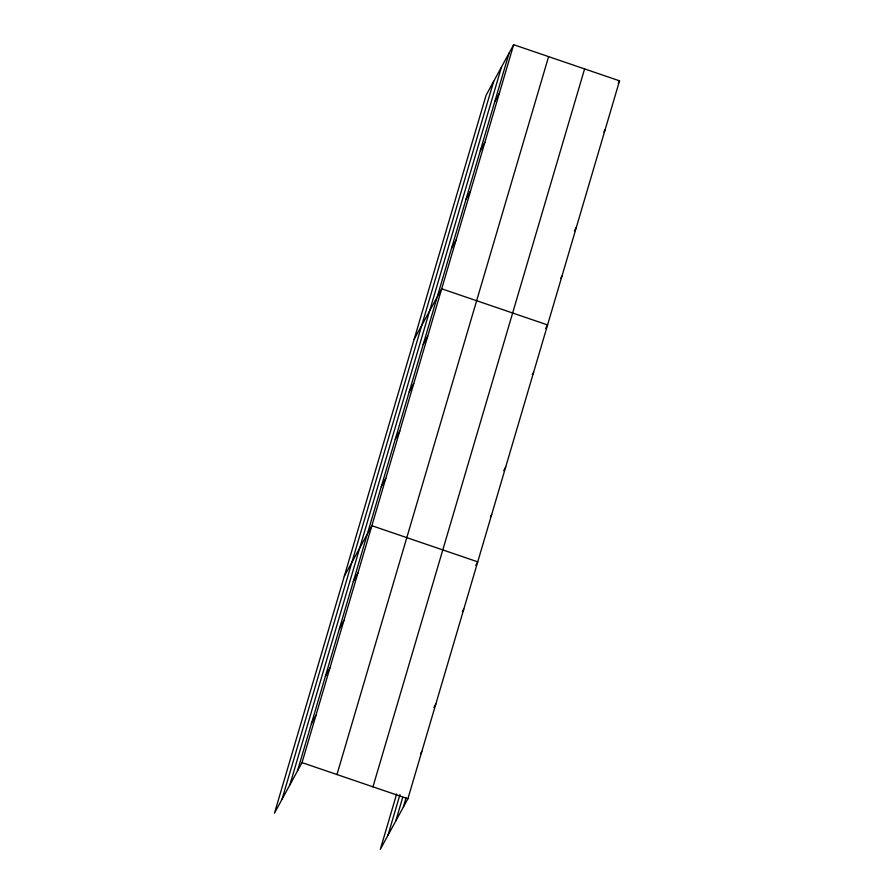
<?xml version="1.0" encoding="UTF-8"?>
<svg xmlns="http://www.w3.org/2000/svg" width="894" height="894" viewBox="0 0 894 894"><rect width="100%" height="100%" fill="white"/><g stroke="black" fill="none" stroke-linecap="round" stroke-linejoin="round"><path stroke-width="1.34" d="M282.057 799.236L493.7 81.32M289.868 784.898L501.512 66.972M297.467 770.974L509.099 53.059M513.659 44.7L486.101 95.245L274.469 813.16L302.016 762.616L513.659 44.7L619.531 80.84L407.899 798.755L380.341 849.3L396.634 794.017M336.96 774.55L548.603 56.624M372.954 786.832L584.598 68.916M387.929 835.376L399.953 794.576M395.751 821.038L402.736 797.347M403.339 807.114L406.055 797.906M494.717 101.871L499.265 93.524M480.324 150.695L484.872 142.336M465.93 199.507L470.49 191.16M451.537 248.331L456.096 239.972M414.146 339.329L441.703 288.796L547.575 324.935L545.631 328.511M423.175 344.536L427.734 336.178M409.206 391.918L413.766 383.56M395.237 439.3L399.797 430.942M381.269 486.682L385.828 478.324M344.302 576.25L371.859 525.706L477.731 561.845L475.787 565.433M618.235 83.231L619.531 80.84M353.331 581.446L357.891 573.088M603.841 132.044L605.149 129.664M339.374 628.828L343.922 620.47M325.405 676.21L329.953 667.852M574.406 230.875L576.362 227.299M311.436 723.592L315.984 715.234M560.672 278.503L561.968 276.112M532.31 374.698L533.606 372.317M503.724 470.657L505.669 467.081M490.404 516.855L491.7 514.463M462.466 611.619L463.762 609.227M433.881 707.579L435.836 703.991M420.56 753.765L421.867 751.373M302.016 762.616L407.899 798.755"/></g></svg>
